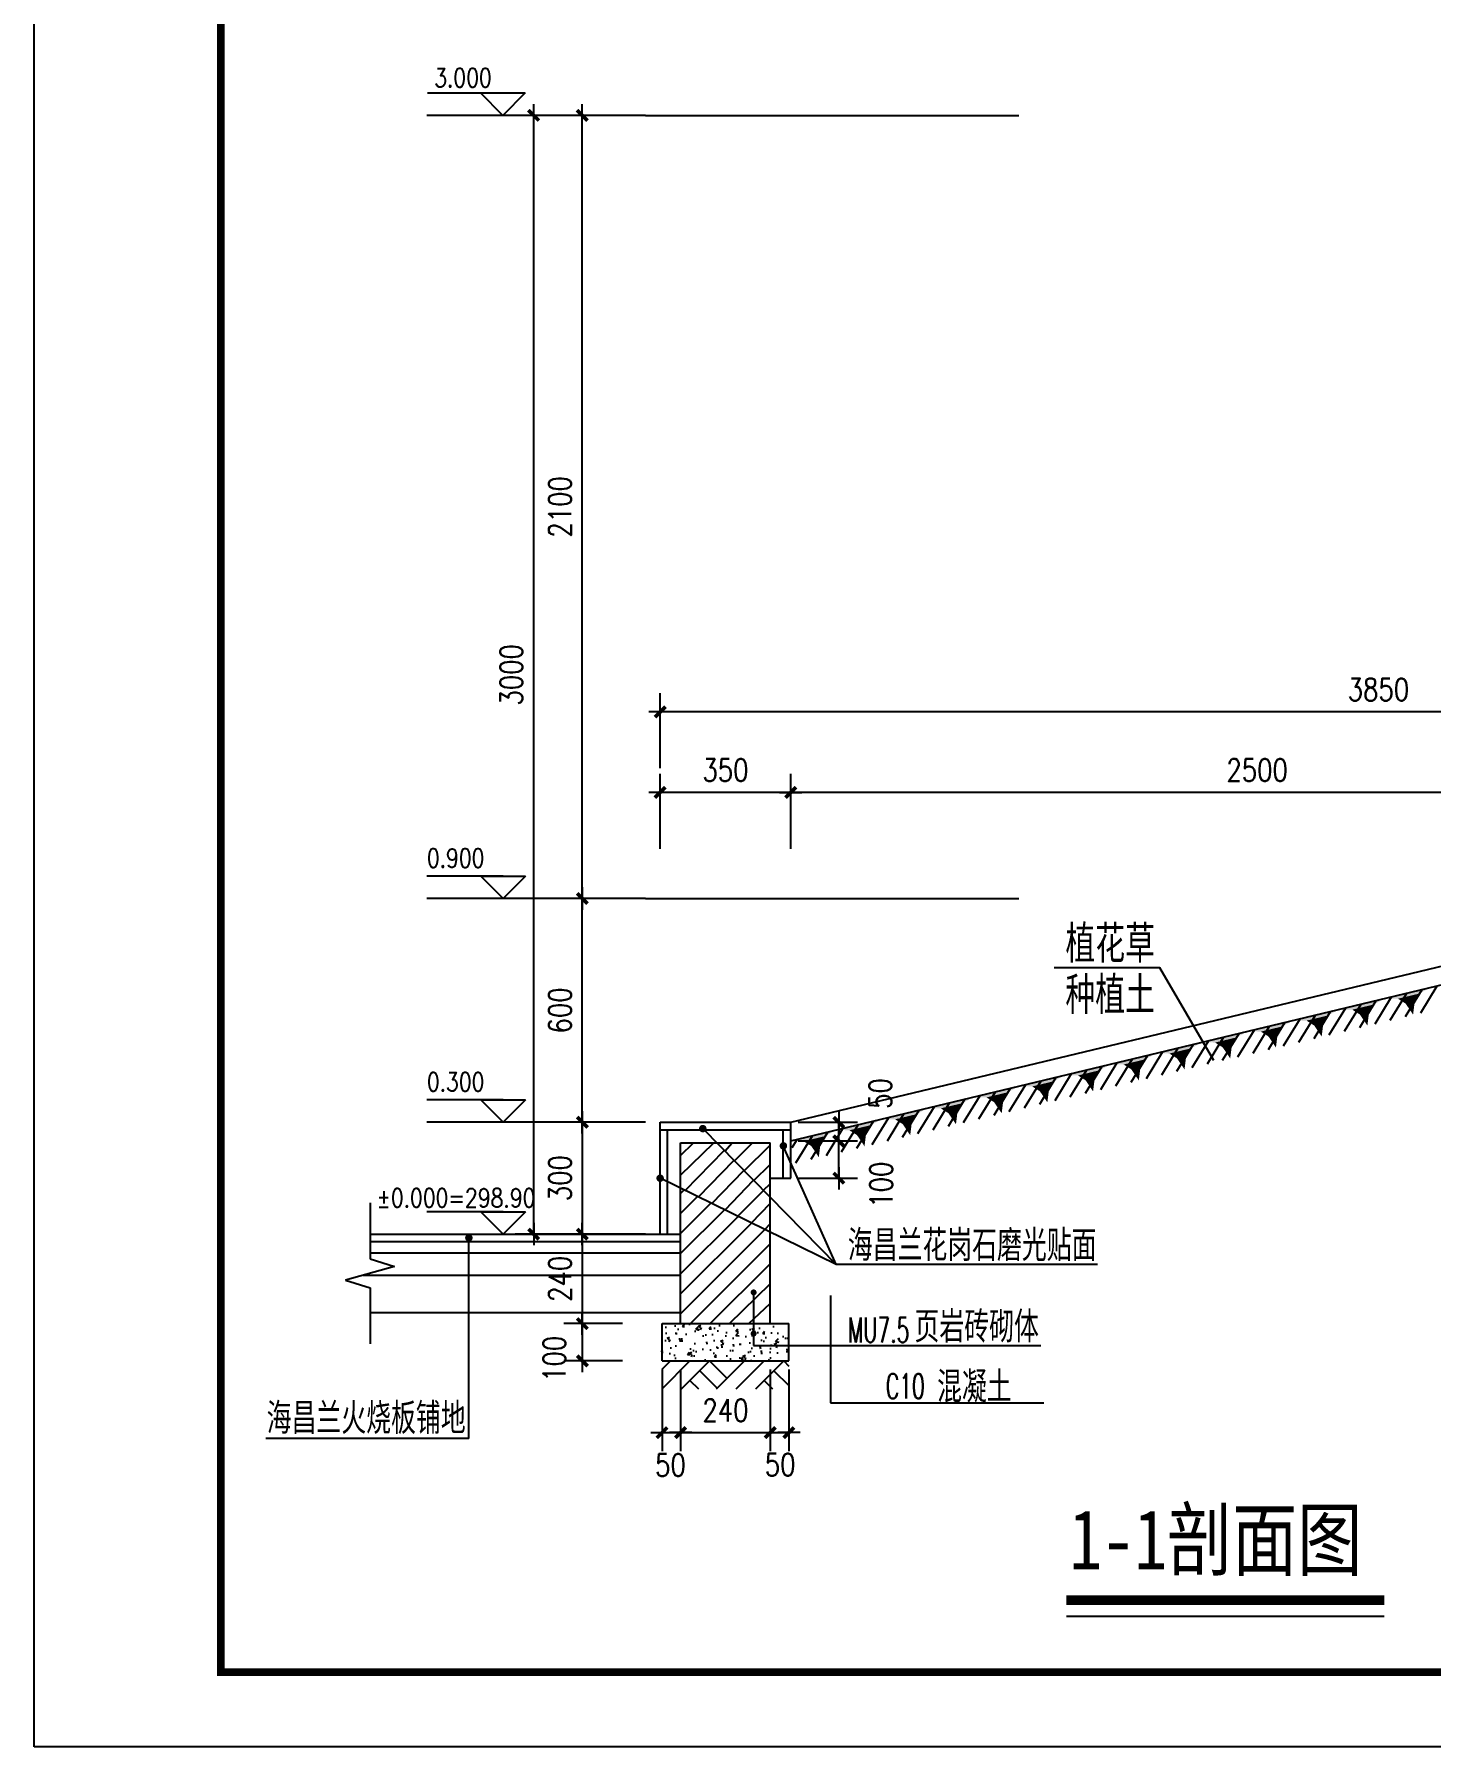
# Model space of a CAD drawing. Extents: x 0 to 11014425, y 0 to 2581013.
# Drawn here: x 10785683 to 10804397, y 2492982 to 2515942 of the extents above; entities that cross this region are included whole.
import ezdxf
from ezdxf.enums import TextEntityAlignment as Align

# ---------------------------------------------------------------- set-up
doc = ezdxf.new("R2010")
doc.units = 0
doc.header["$LTSCALE"] = 4000
doc.header["$MEASUREMENT"] = 0
doc.header["$PDMODE"] = 34
for name, pattern in [('ACAD_ISO07W100', [3.5, 0.5, -3]), ('CONTINOUS', [0]), ('DASH', [0.35, 0.25, -0.1])]:
    doc.linetypes.add(name, pattern=pattern)
doc.layers.get('0').update_dxf_attribs({"color": 253, "linetype": 'DASH'})
doc.layers.get('DEFPOINTS').update_dxf_attribs({"linetype": 'CONTINUOUS'})
for name, color, linetype in [('1', 2, 'CONTINUOUS'), ('OTHER', 7, 'CONTINUOUS'), ('PUB_DIM', 3, 'CONTINUOUS'), ('PUB_HATCH', 7, 'CONTINUOUS'), ('PUB_TEXT', 7, 'CONTINUOUS'), ('PUB_TITLE', 4, 'CONTINUOUS'), ('T4', 3, 'CONTINUOUS')]:
    doc.layers.add(name, color=color, linetype=linetype)
doc.styles.add('_HZTXT', font='txt.shx', dxfattribs={"width": 0.8, "bigfont": 'HZTXT.shx'})
doc.styles.add('_ROMANS', font='ROMANS.shx', dxfattribs={"width": 0.6})
doc.styles.add('DIM_FONT', font='SIMPLEX.shx', dxfattribs={"width": 0.8})
doc.styles.add('FS64F', font='romant.shx', dxfattribs={"width": 0.95, "height": 8, "bigfont": 'hztxt.shx'})
doc.styles.add('宋体', font='SimSun.ttf', dxfattribs={"width": 0.7})
doc.dimstyles.new('DIMA20', dxfattribs={"dimscale": 0.2, "dimtxt": 300, "dimasz": 1, "dimexe": 250, "dimexo": 300, "dimgap": 150, "dimtad": 1, "dimdec": 0, "dimzin": 0, "dimtxsty": 'DIM_FONT', "dimblk": '_DIMX', "dimcen": 0.09, "dimse1": 1, "dimclrt": 7, "dimazin": 3, "dimtfac": 1, "dimtdec": 0, "dimtix": 1, "dimtmove": 0, "dimatfit": 3, "dimtolj": 1, "dimtzin": 0})
doc.dimstyles.new('DIMN20', dxfattribs={"dimscale": 0.2, "dimtxt": 300, "dimasz": 1, "dimexe": 250, "dimexo": 300, "dimgap": 150, "dimtad": 1, "dimdec": 0, "dimzin": 0, "dimtxsty": 'DIM_FONT', "dimblk": '_DIMX', "dimcen": 0.09, "dimclrt": 7, "dimazin": 3, "dimtfac": 1, "dimtdec": 0, "dimtix": 1, "dimtmove": 0, "dimatfit": 3, "dimtolj": 1, "dimtzin": 0})

# ---------------------------------------------------------------- blocks, each defined once
blk = doc.blocks.new('_DIMX')
blk.add_line((-150, 0), (150, 0))
at = {"const_width": 50}
blk.add_lwpolyline([(-70, -70), (70, 70)], dxfattribs=at)
blk = doc.blocks.new('*D200')
at = {"color": 0, "linetype": 'BYBLOCK'}
for p, q in [((10802096.83832453, 2506691.647199853), (10802096.83832453, 2506892.899585767)), ((10804596.83832453, 2506691.647199853), (10804596.83832453, 2506892.899585767)), ((10804596.63832453, 2506842.899585767), (10802097.03832453, 2506842.899585767))]:
    blk.add_line(p, q, dxfattribs=at)
at = {"layer": 'DEFPOINTS', "color": 0, "linetype": 'BYBLOCK'}
for p in [(10802096.83832453, 2506842.899585767), (10802096.83832453, 2506631.647199853), (10804596.83832453, 2506631.647199853)]:
    blk.add_point(p, dxfattribs=at)
at = {"color": 0, "linetype": 'BYBLOCK', "xscale": 0.2, "yscale": 0.2, "zscale": 0.2, "rotation": 180}
blk.add_blockref('_DIMX', (10802096.83832453, 2506842.899585767), dxfattribs=at)
at = {"color": 0, "linetype": 'BYBLOCK', "xscale": 0.2, "yscale": 0.2, "zscale": 0.2}
blk.add_blockref('_DIMX', (10804596.83832453, 2506842.899585767), dxfattribs=at)
at = {"color": 7, "linetype": 'BYBLOCK', "insert": (10803346.83832453, 2506902.899585767), "char_height": 60, "attachment_point": 5, "style": 'DIM_FONT'}
blk.add_mtext('\\A1;2500', dxfattribs=at)
blk = doc.blocks.new('*D201')
at = {"color": 0, "linetype": 'BYBLOCK'}
for p, q in [((10801746.83832453, 2506691.647199853), (10801746.83832453, 2506892.899585767)), ((10802096.83832453, 2506691.647199853), (10802096.83832453, 2506892.899585767)), ((10802096.63832453, 2506842.899585767), (10801747.03832453, 2506842.899585767))]:
    blk.add_line(p, q, dxfattribs=at)
at = {"layer": 'DEFPOINTS', "color": 0, "linetype": 'BYBLOCK'}
for p in [(10801746.83832453, 2506842.899585767), (10801746.83832453, 2506631.647199853), (10802096.83832453, 2506631.647199853)]:
    blk.add_point(p, dxfattribs=at)
at = {"color": 0, "linetype": 'BYBLOCK', "xscale": 0.2, "yscale": 0.2, "zscale": 0.2, "rotation": 180}
blk.add_blockref('_DIMX', (10801746.83832453, 2506842.899585767), dxfattribs=at)
at = {"color": 0, "linetype": 'BYBLOCK', "xscale": 0.2, "yscale": 0.2, "zscale": 0.2}
blk.add_blockref('_DIMX', (10802096.83832453, 2506842.899585767), dxfattribs=at)
at = {"color": 7, "linetype": 'BYBLOCK', "insert": (10801921.83832453, 2506902.899585767), "char_height": 60, "attachment_point": 5, "style": 'DIM_FONT'}
blk.add_mtext('\\A1;350', dxfattribs=at)
blk = doc.blocks.new('*D209')
at = {"color": 0, "linetype": 'BYBLOCK'}
for p, q in [((10801708.02339202, 2505958.603573351), (10801488.28852299, 2505958.603573351)), ((10801538.28852299, 2505958.403573351), (10801538.28852299, 2505658.803573351)), ((10801708.02339203, 2505658.603573351), (10801488.28852299, 2505658.603573351))]:
    blk.add_line(p, q, dxfattribs=at)
at = {"layer": 'DEFPOINTS', "color": 0, "linetype": 'BYBLOCK'}
for p in [(10801768.02339202, 2505958.603573351), (10801538.28852299, 2505658.603573351), (10801768.02339203, 2505658.603573351)]:
    blk.add_point(p, dxfattribs=at)
at = {"color": 0, "linetype": 'BYBLOCK', "xscale": 0.2, "yscale": 0.2, "zscale": 0.2}
for p, rotation in [((10801538.28852299, 2505958.603573351), 90), ((10801538.28852299, 2505658.603573351), 270)]:
    blk.add_blockref('_DIMX', p, dxfattribs=dict(at, rotation=rotation))
at = {"color": 7, "linetype": 'BYBLOCK', "insert": (10801478.28852299, 2505808.603573351), "char_height": 60, "attachment_point": 5, "rotation": 90, "style": 'DIM_FONT'}
blk.add_mtext('\\A1;300', dxfattribs=at)
blk = doc.blocks.new('*D210')
at = {"color": 0, "linetype": 'BYBLOCK'}
for p, q in [((10801646.25817649, 2505658.603573351), (10801488.288523, 2505658.603573351)), ((10801538.288523, 2505658.403573351), (10801538.288523, 2505418.803573351)), ((10801646.25817649, 2505418.603573351), (10801488.288523, 2505418.603573351))]:
    blk.add_line(p, q, dxfattribs=at)
at = {"layer": 'DEFPOINTS', "color": 0, "linetype": 'BYBLOCK'}
for p in [(10801706.25817649, 2505658.603573351), (10801538.288523, 2505418.603573351), (10801706.25817649, 2505418.603573351)]:
    blk.add_point(p, dxfattribs=at)
at = {"color": 0, "linetype": 'BYBLOCK', "xscale": 0.2, "yscale": 0.2, "zscale": 0.2}
for p, rotation in [((10801538.288523, 2505658.603573351), 90), ((10801538.288523, 2505418.603573351), 270)]:
    blk.add_blockref('_DIMX', p, dxfattribs=dict(at, rotation=rotation))
at = {"color": 7, "linetype": 'BYBLOCK', "insert": (10801478.288523, 2505538.603573351), "char_height": 60, "attachment_point": 5, "rotation": 90, "style": 'DIM_FONT'}
blk.add_mtext('\\A1;240', dxfattribs=at)
blk = doc.blocks.new('*D211')
at = {"color": 0, "linetype": 'BYBLOCK'}
for p, q in [((10801646.25817649, 2505418.603573351), (10801488.288523, 2505418.603573351)), ((10801538.288523, 2505418.403573351), (10801538.288523, 2505318.803573351)), ((10801646.25817649, 2505318.603573351), (10801488.288523, 2505318.603573351))]:
    blk.add_line(p, q, dxfattribs=at)
at = {"layer": 'DEFPOINTS', "color": 0, "linetype": 'BYBLOCK'}
for p in [(10801706.25817649, 2505418.603573351), (10801538.288523, 2505318.603573351), (10801706.25817649, 2505318.603573351)]:
    blk.add_point(p, dxfattribs=at)
at = {"color": 0, "linetype": 'BYBLOCK', "xscale": 0.2, "yscale": 0.2, "zscale": 0.2}
for p, rotation in [((10801538.288523, 2505418.603573351), 90), ((10801538.288523, 2505318.603573351), 270)]:
    blk.add_blockref('_DIMX', p, dxfattribs=dict(at, rotation=rotation))
at = {"color": 7, "linetype": 'BYBLOCK', "insert": (10801463.288523, 2505324.32144533), "char_height": 60, "attachment_point": 5, "rotation": 90, "style": 'DIM_FONT'}
blk.add_mtext('\\A1;100', dxfattribs=at)
blk = doc.blocks.new('*D212')
at = {"color": 0, "linetype": 'BYBLOCK'}
for p, q in [((10801751.83256163, 2505295.220747022), (10801751.83256163, 2505076.327875032)), ((10801801.83256163, 2505295.220747022), (10801801.83256163, 2505076.327875032)), ((10801751.63256163, 2505126.327875032), (10801751.43256163, 2505126.327875032)), ((10801751.83256163, 2505126.327875032), (10801801.83256163, 2505126.327875032)), ((10801751.83256163, 2505126.327875032), (10801801.83256163, 2505126.327875032)), ((10801802.03256163, 2505126.327875032), (10801802.23256163, 2505126.327875032))]:
    blk.add_line(p, q, dxfattribs=at)
at = {"layer": 'DEFPOINTS', "color": 0, "linetype": 'BYBLOCK'}
for p in [(10801751.83256163, 2505355.220747022), (10801801.83256163, 2505355.220747022), (10801801.83256163, 2505126.327875032)]:
    blk.add_point(p, dxfattribs=at)
at = {"color": 0, "linetype": 'BYBLOCK', "xscale": 0.2, "yscale": 0.2, "zscale": 0.2}
blk.add_blockref('_DIMX', (10801751.83256163, 2505126.327875032), dxfattribs=at)
at = {"color": 0, "linetype": 'BYBLOCK', "xscale": 0.2, "yscale": 0.2, "zscale": 0.2, "rotation": 180}
blk.add_blockref('_DIMX', (10801801.83256163, 2505126.327875032), dxfattribs=at)
at = {"color": 7, "linetype": 'BYBLOCK', "insert": (10801774.47763667, 2505039.408276884), "char_height": 60, "attachment_point": 5, "style": 'DIM_FONT'}
blk.add_mtext('\\A1;50', dxfattribs=at)
blk = doc.blocks.new('*D213')
at = {"color": 0, "linetype": 'BYBLOCK'}
for p, q in [((10801801.83256163, 2505295.220747022), (10801801.83256163, 2505076.327875032)), ((10802041.83256163, 2505295.220747022), (10802041.83256163, 2505076.327875032)), ((10801802.03256163, 2505126.327875032), (10802041.63256163, 2505126.327875032))]:
    blk.add_line(p, q, dxfattribs=at)
at = {"layer": 'DEFPOINTS', "color": 0, "linetype": 'BYBLOCK'}
for p in [(10801801.83256163, 2505355.220747022), (10802041.83256163, 2505355.220747022), (10802041.83256163, 2505126.327875032)]:
    blk.add_point(p, dxfattribs=at)
at = {"color": 0, "linetype": 'BYBLOCK', "xscale": 0.2, "yscale": 0.2, "zscale": 0.2, "rotation": 180}
blk.add_blockref('_DIMX', (10801801.83256163, 2505126.327875032), dxfattribs=at)
at = {"color": 0, "linetype": 'BYBLOCK', "xscale": 0.2, "yscale": 0.2, "zscale": 0.2}
blk.add_blockref('_DIMX', (10802041.83256163, 2505126.327875032), dxfattribs=at)
at = {"color": 7, "linetype": 'BYBLOCK', "insert": (10801921.83256163, 2505186.327875032), "char_height": 60, "attachment_point": 5, "style": 'DIM_FONT'}
blk.add_mtext('\\A1;240', dxfattribs=at)
blk = doc.blocks.new('*D214')
at = {"color": 0, "linetype": 'BYBLOCK'}
for p, q in [((10802041.83256163, 2505295.220747022), (10802041.83256163, 2505076.327875032)), ((10802091.83256163, 2505295.220747022), (10802091.83256163, 2505076.327875032)), ((10802041.63256163, 2505126.327875032), (10802041.43256163, 2505126.327875032)), ((10802041.83256163, 2505126.327875032), (10802091.83256163, 2505126.327875032)), ((10802041.83256163, 2505126.327875032), (10802091.83256163, 2505126.327875032)), ((10802092.03256163, 2505126.327875032), (10802092.23256163, 2505126.327875032))]:
    blk.add_line(p, q, dxfattribs=at)
at = {"layer": 'DEFPOINTS', "color": 0, "linetype": 'BYBLOCK'}
for p in [(10802041.83256163, 2505355.220747022), (10802091.83256163, 2505355.220747022), (10802091.83256163, 2505126.327875032)]:
    blk.add_point(p, dxfattribs=at)
at = {"color": 0, "linetype": 'BYBLOCK', "xscale": 0.2, "yscale": 0.2, "zscale": 0.2}
blk.add_blockref('_DIMX', (10802041.83256163, 2505126.327875032), dxfattribs=at)
at = {"color": 0, "linetype": 'BYBLOCK', "xscale": 0.2, "yscale": 0.2, "zscale": 0.2, "rotation": 180}
blk.add_blockref('_DIMX', (10802091.83256163, 2505126.327875032), dxfattribs=at)
at = {"color": 7, "linetype": 'BYBLOCK', "insert": (10802068.42423891, 2505040.74047458), "char_height": 60, "attachment_point": 5, "style": 'DIM_FONT'}
blk.add_mtext('\\A1;50', dxfattribs=at)
blk = doc.blocks.new('*D215')
at = {"color": 0, "linetype": 'BYBLOCK'}
for p, q in [((10801708.02339202, 2506558.60346344), (10801488.28852299, 2506558.60346344)), ((10801538.28852299, 2505958.803573351), (10801538.28852299, 2506558.40346344)), ((10801708.02339202, 2505958.603573351), (10801488.28852299, 2505958.603573351))]:
    blk.add_line(p, q, dxfattribs=at)
at = {"layer": 'DEFPOINTS', "color": 0, "linetype": 'BYBLOCK'}
for p in [(10801538.28852299, 2506558.60346344), (10801768.02339202, 2506558.60346344), (10801768.02339202, 2505958.603573351)]:
    blk.add_point(p, dxfattribs=at)
at = {"color": 0, "linetype": 'BYBLOCK', "xscale": 0.2, "yscale": 0.2, "zscale": 0.2}
for p, rotation in [((10801538.28852299, 2506558.60346344), 90), ((10801538.28852299, 2505958.603573351), 270)]:
    blk.add_blockref('_DIMX', p, dxfattribs=dict(at, rotation=rotation))
at = {"color": 7, "linetype": 'BYBLOCK', "insert": (10801478.28852299, 2506258.603518395), "char_height": 60, "attachment_point": 5, "rotation": 90, "style": 'DIM_FONT'}
blk.add_mtext('\\A1;600', dxfattribs=at)
blk = doc.blocks.new('*D216')
at = {"color": 0, "linetype": 'BYBLOCK'}
for p, q in [((10801628.22028025, 2508658.603464066), (10801357.91111327, 2508658.603464066)), ((10801407.91111327, 2505658.803570922), (10801407.91111327, 2508658.403464065)), ((10801628.22028025, 2505658.603570922), (10801357.91111327, 2505658.603570922))]:
    blk.add_line(p, q, dxfattribs=at)
at = {"layer": 'DEFPOINTS', "color": 0, "linetype": 'BYBLOCK'}
for p in [(10801407.91111327, 2508658.603464066), (10801688.22028025, 2508658.603464066), (10801688.22028025, 2505658.603570922)]:
    blk.add_point(p, dxfattribs=at)
at = {"color": 0, "linetype": 'BYBLOCK', "xscale": 0.2, "yscale": 0.2, "zscale": 0.2}
for p, rotation in [((10801407.91111327, 2508658.603464066), 90), ((10801407.91111327, 2505658.603570922), 270)]:
    blk.add_blockref('_DIMX', p, dxfattribs=dict(at, rotation=rotation))
at = {"color": 7, "linetype": 'BYBLOCK', "insert": (10801347.91111327, 2507158.603517494), "char_height": 60, "attachment_point": 5, "rotation": 90, "style": 'DIM_FONT'}
blk.add_mtext('\\A1;3000', dxfattribs=at)
blk = doc.blocks.new('*D217')
at = {"color": 0, "linetype": 'BYBLOCK'}
for p, q in [((10802116.83473073, 2505908.603462724), (10802275.84813768, 2505908.603462724)), ((10802225.84813768, 2505808.803462725), (10802225.84813768, 2505908.403462724)), ((10802116.83473064, 2505808.603462724), (10802275.84813768, 2505808.603462724))]:
    blk.add_line(p, q, dxfattribs=at)
at = {"layer": 'DEFPOINTS', "color": 0, "linetype": 'BYBLOCK'}
for p in [(10802056.83473073, 2505908.603462724), (10802225.84813768, 2505908.603462724), (10802056.83473064, 2505808.603462724)]:
    blk.add_point(p, dxfattribs=at)
at = {"color": 0, "linetype": 'BYBLOCK', "xscale": 0.2, "yscale": 0.2, "zscale": 0.2}
for p, rotation in [((10802225.84813768, 2505908.603462724), 90), ((10802225.84813768, 2505808.603462724), 270)]:
    blk.add_blockref('_DIMX', p, dxfattribs=dict(at, rotation=rotation))
at = {"color": 7, "linetype": 'BYBLOCK', "insert": (10802339.21282538, 2505791.186435057), "char_height": 60, "attachment_point": 5, "rotation": 90, "style": 'DIM_FONT'}
blk.add_mtext('\\A1;100', dxfattribs=at)
blk = doc.blocks.new('*D218')
at = {"color": 0, "linetype": 'BYBLOCK'}
for p, q in [((10802116.83473078, 2505958.603462724), (10802275.84813768, 2505958.603462724)), ((10802225.84813768, 2505958.803462725), (10802225.84813768, 2505959.003462724)), ((10802225.84813768, 2505908.603462724), (10802225.84813768, 2505958.603462724)), ((10802225.84813768, 2505908.603462724), (10802225.84813768, 2505958.603462724)), ((10802116.83473073, 2505908.603462724), (10802275.84813768, 2505908.603462724)), ((10802225.84813768, 2505908.403462724), (10802225.84813768, 2505908.203462725))]:
    blk.add_line(p, q, dxfattribs=at)
at = {"layer": 'DEFPOINTS', "color": 0, "linetype": 'BYBLOCK'}
for p in [(10802056.83473078, 2505958.603462724), (10802225.84813768, 2505958.603462724), (10802056.83473073, 2505908.603462724)]:
    blk.add_point(p, dxfattribs=at)
at = {"color": 0, "linetype": 'BYBLOCK', "xscale": 0.2, "yscale": 0.2, "zscale": 0.2}
for p, rotation in [((10802225.84813768, 2505958.603462724), 270), ((10802225.84813768, 2505908.603462724), 90)]:
    blk.add_blockref('_DIMX', p, dxfattribs=dict(at, rotation=rotation))
at = {"color": 7, "linetype": 'BYBLOCK', "insert": (10802336.90359023, 2506035.730133905), "char_height": 60, "attachment_point": 5, "rotation": 90, "style": 'DIM_FONT'}
blk.add_mtext('\\A1;50', dxfattribs=at)
blk = doc.blocks.new('A$C4D4C20F0')
at = {"layer": 'PUB_DIM', "linetype": 'CONTINOUS', "const_width": 9.75, "flags": 128}
blk.add_lwpolyline([(4.875000886619091, 10.00004881620407, 1), (15.12500088661909, 10.00004881620407, 1)], format="xyb", close=True, dxfattribs=at)
blk = doc.blocks.new('*D219')
at = {"color": 0, "linetype": 'BYBLOCK'}
for p, q in [((10801746.83832662, 2506907.75688958), (10801746.83832662, 2507109.009275495)), ((10805596.63832662, 2507059.009275495), (10801747.03832662, 2507059.009275495))]:
    blk.add_line(p, q, dxfattribs=at)
at = {"layer": 'DEFPOINTS', "color": 0, "linetype": 'BYBLOCK'}
for p in [(10801746.83832662, 2507059.009275495), (10801746.83832662, 2506847.75688958), (10805596.83832662, 2506847.75688958)]:
    blk.add_point(p, dxfattribs=at)
at = {"color": 0, "linetype": 'BYBLOCK', "xscale": 0.2, "yscale": 0.2, "zscale": 0.2, "rotation": 180}
blk.add_blockref('_DIMX', (10801746.83832662, 2507059.009275495), dxfattribs=at)
at = {"color": 0, "linetype": 'BYBLOCK', "xscale": 0.2, "yscale": 0.2, "zscale": 0.2}
blk.add_blockref('_DIMX', (10805596.83832662, 2507059.009275495), dxfattribs=at)
at = {"color": 7, "linetype": 'BYBLOCK', "insert": (10803671.83832662, 2507119.009275495), "char_height": 60, "attachment_point": 5, "style": 'DIM_FONT'}
blk.add_mtext('\\A1;3850', dxfattribs=at)
blk = doc.blocks.new('*D220')
at = {"color": 0, "linetype": 'BYBLOCK'}
for p, q in [((10801708.02339203, 2508658.603464066), (10801488.28852299, 2508658.603464066)), ((10801538.28852299, 2506558.803462725), (10801538.28852299, 2508658.403464065)), ((10801708.02339202, 2506558.603462724), (10801488.28852299, 2506558.603462724))]:
    blk.add_line(p, q, dxfattribs=at)
at = {"layer": 'DEFPOINTS', "color": 0, "linetype": 'BYBLOCK'}
for p in [(10801538.28852299, 2508658.603464066), (10801768.02339203, 2508658.603464066), (10801768.02339202, 2506558.603462724)]:
    blk.add_point(p, dxfattribs=at)
at = {"color": 0, "linetype": 'BYBLOCK', "xscale": 0.2, "yscale": 0.2, "zscale": 0.2}
for p, rotation in [((10801538.28852299, 2508658.603464066), 90), ((10801538.28852299, 2506558.603462724), 270)]:
    blk.add_blockref('_DIMX', p, dxfattribs=dict(at, rotation=rotation))
at = {"color": 7, "linetype": 'BYBLOCK', "insert": (10801478.28852299, 2507608.603463395), "char_height": 60, "attachment_point": 5, "rotation": 90, "style": 'DIM_FONT'}
blk.add_mtext('\\A1;2100', dxfattribs=at)
blk = doc.blocks.new('A$C749A6C3D')
at = {"layer": '1', "linetype": 'CONTINOUS'}
h = blk.add_hatch(dxfattribs=at)
h.set_pattern_fill('ANSI31', color=8, scale=300, style=0)
h.set_pattern_definition([(45, (-57235833.71382982, -77747595.92211497), (-26.51650429449553, 26.51650429449553), [])])
h.paths.add_polyline_path([(1311.764776172116, 679.7141254902817, -0.4142135618408452), (1307.664776170626, 675.6141254962422), (1307.664776170626, 595.9578070403077), (1352.070947730914, 595.9578070403077), (1352.070947730914, 841.3644076646306), (1112.070947738364, 958.9997156173922), (1112.070947738364, 595.9578070552088), (1307.664776170626, 595.9578070403077), (1307.664776170626, 675.6141254962422, -0.4142135618408452), (1303.564776169136, 679.7141254902817, -1)])
h.paths.add_polyline_path([(1352.070947730914, 934.9095204682089), (1208.66539666988, 1080.957807025407), (1112.070947738364, 1080.957807010505), (1112.070947738364, 958.9997156322934), (1352.070947730914, 841.3644076646306)])
h.paths.add_polyline_path([(1352.070947723463, 1080.957807040308), (1208.665396692231, 1080.957807025407), (1352.070947723463, 934.9095204831101)])
at = {"layer": 'PUB_DIM', "linetype": 'CONTINOUS'}
h = blk.add_hatch(dxfattribs=at)
h.set_pattern_fill('AN33C', color=8, scale=100, style=0)
h.set_pattern_definition([(49.99999999999999, (-57171710.1113256, -77767219.98853114), (71.72601826007534, -6.275213498259513), [7.5, -82.5]), (355, (-57171710.1113256, -77767219.98853114), (-13.8751333613, 75.21921337000119), [6, -66]), (100.4514, (-57171704.13415759, -77767220.51146516), (57.85093817140216, 68.94395420609536), [6.374018999999989, -70.11421119999981]), (46.18420000000001, (-57171710.1113256, -77767199.98853114), (106.7241048625644, -16.5519014329018), [11.25, -123.75]), (96.6356, (-57171701.21765109, -77767201.36786184), (93.46627055487033, 97.41178709004419), [9.561028799999976, -105.1712999999998]), (351.1842, (-57171710.1113256, -77767199.98853114), (93.46619451336274, 97.41186009253246), [9, -99]), (21, (-57171700.1113256, -77767204.98853114), (59.69070521184616, -40.26188906653388), [7.5, -82.5]), (326.0000000000001, (-57171700.1113256, -77767204.98853114), (24.33153319215818, 72.5150045046853), [6, -66]), (71.4514, (-57171695.1371023, -77767208.34369174), (84.022262858149, 32.25304967099522), [6.374019000000001, -70.1142112]), (37.50000000000001, (-57171710.1113256, -77767219.98853114), (1.215985531729064, 33.28938538313114), [0, -65.2, 0, -67, 0, -66.25]), (7.499999999999999, (-57171710.1113256, -77767219.98853114), (26.30695374421486, 39.44117118823603), [0, -38.2, 0, -63.7, 0, -25.25]), (327.5, (-57171732.4113256, -77767219.98853114), (53.3822436172409, -2.255487173437976), [0, -25, 0, -78, 0, -103.5]), (317.5, (-57171742.4113256, -77767219.98853114), (58.31861693423861, 10.01049823323176), [0, -32.5, 0, -51.8, 0, -73.5])])
h.paths.add_polyline_path([(1307.664776163176, 565.2856120676734, -0.4142135613085953), (1303.564776169136, 569.3856120617129, -0.4142135618408452), (1307.664776170626, 573.4856120557524), (1307.664776170626, 595.9578070403077), (1062.070947738364, 595.9578070403077), (1062.070947730914, 495.9578070254065), (1402.070947738364, 495.9578070403077), (1402.070947738364, 537.098596429918), (1307.664776163176, 537.098596429918)])
h.paths.add_polyline_path([(1402.070947745815, 595.9578070403077), (1307.664776163176, 595.9578070403077), (1307.664776163176, 573.4856120557524, -0.414213562373095), (1311.764776172116, 569.3856120617129, -0.4142135618408452), (1307.664776170626, 565.2856120676734), (1307.664776185527, 537.098596429918), (1402.070947745815, 537.098596429918)])
at = {"layer": '1', "color": 2, "linetype": 'CONTINOUS'}
blk.add_line((1407.070947730914, 1135.957807040308), (3907.070947738364, 1735.957807040308), dxfattribs=at)
at = {"layer": '1', "color": 8, "linetype": 'CONTINOUS'}
blk.add_line((1407.070947730914, 1085.957807040308), (3907.070947738364, 1685.957807040308), dxfattribs=at)
at = {"layer": '1', "color": 4, "linetype": 'CONTINOUS'}
for p, q in [((1057.070947730914, 835.9578070403077), (1057.070947730914, 1135.957807040308)), ((1057.070947730914, 1135.957807040308), (1407.070947730914, 1135.957807040308)), ((1057.070947730914, 1115.957807040308), (1407.070947730914, 1115.957807040308)), ((1077.070947730914, 835.9578070403077), (1077.070947730914, 1115.957807025407)), ((1387.070947730914, 985.9578070403077), (1387.070947730914, 1115.957807025407)), ((1407.070947730914, 985.9578070254065), (1407.070947730914, 1135.957807040308)), ((1352.070947723463, 985.9578070403077), (1407.070947730914, 985.9578070403077)), ((279.5818756017834, 835.9578070403077), (1112.070947730914, 835.9578070254065))]:
    blk.add_line(p, q, dxfattribs=at)
at = {"layer": '1', "color": 255, "linetype": 'CONTINOUS'}
for p, q in [((1112.070947730914, 1080.957807025407), (1352.070947723463, 1080.957807040308)), ((1112.070947738364, 595.9578070403077), (1112.070947730914, 1080.957807025407)), ((1352.070947730914, 595.9578070403077), (1352.070947723463, 1080.957807040308)), ((279.5818756017834, 785.9578070403077), (1112.070947730914, 785.9578070254065)), ((261.248542258516, 725.9578070403077), (1112.070947730914, 725.9578070254065)), ((279.5818756017834, 625.9578070403077), (1112.070947730914, 625.9578070254065)), ((1062.070947738364, 595.9578070403077), (1402.070947745815, 595.9578070403077)), ((1062.070947730914, 495.9578070254065), (1062.070947738364, 595.9578070403077)), ((1402.070947745815, 495.9578070403077), (1402.070947745815, 595.9578070403077)), ((1062.070947730914, 495.9578070254065), (1402.070947745815, 495.9578070403077))]:
    blk.add_line(p, q, dxfattribs=at)
at = {"layer": '1', "color": 30, "linetype": 'CONTINOUS'}
blk.add_line((279.5818756017834, 815.9578070403077), (1112.070947730914, 815.9578070254065), dxfattribs=at)
at = {"layer": 'OTHER', "linetype": 'CONTINOUS'}
for p, q in [((279.5818756017834, 919.9578070403077), (279.5818756017834, 769.9578070403077)), ((345.5818756017834, 748.9578070403077), (213.5818755943328, 712.9578070403077)), ((279.5818756017834, 769.9578070403077), (345.5818756017834, 748.9578070403077)), ((213.5818755943328, 712.9578070403077), (279.5818755943328, 691.9578070403077)), ((279.5818755943328, 691.9578070403077), (279.5818755943328, 541.9578070403077))]:
    blk.add_line(p, q, dxfattribs=at)
at = {"layer": 'PUB_DIM', "linetype": 'CONTINOUS'}
for p, q in [((433.3914700839669, 3895.957808381412), (695.7404947523028, 3895.957808381412)), ((635.7404947523028, 3835.957808381412), (575.7404947523028, 3895.957808381412)), ((575.7404947523028, 3895.957808381412), (695.7404947523028, 3895.957808381412)), ((695.7404947523028, 3895.957808381412), (635.7404947523028, 3835.957808381412)), ((636.26284644939, 1795.957807040308), (432.0467975828797, 1795.957807040308)), ((636.26284644939, 1735.957807040308), (576.26284644939, 1795.957807040308)), ((576.26284644939, 1795.957807040308), (696.26284644939, 1795.957807040308)), ((696.26284644939, 1795.957807040308), (636.26284644939, 1735.957807040308)), ((636.26284644939, 1195.957917666528), (432.0467975828797, 1195.957917666528)), ((636.26284644939, 1135.957917666528), (576.26284644939, 1195.957917666528)), ((576.26284644939, 1195.957917666528), (696.26284644939, 1195.957917666528)), ((696.26284644939, 1195.957917666528), (636.26284644939, 1135.957917666528)), ((1171.411496000364, 1118.898237681482), (1529.145386861637, 754.5718819112517)), ((636.2628464419395, 895.9578070403077), (432.0467975828797, 895.9578070403077)), ((636.2628464419395, 835.9578070403077), (576.2628464419395, 895.9578070403077)), ((576.2628464419395, 895.9578070403077), (696.2628464419395, 895.9578070403077)), ((696.2628464419395, 895.9578070403077), (636.2628464419395, 835.9578070403077)), ((2229.246099220589, 754.5718819112517), (1529.145386861637, 754.5718819112517)), ((544.3493663463742, 287.8051895112731), (0.0138914231210947, 287.8051895112731))]:
    blk.add_line(p, q, dxfattribs=at)
at = {"layer": 'PUB_DIM', "linetype": 'CONTINOUS', "flags": 128}
for points in [[(847.7899554986507, 3835.957808381412), (432.0467975828797, 3835.957808381412)], [(847.7899554912001, 1735.957807040308), (432.0467975828797, 1735.957807040308)], [(847.7899554912001, 1135.957917666528), (432.0467975828797, 1135.957917666528)], [(1529.145386861637, 754.5718819112517), (1387.070947730914, 1072.379372766707)], [(1529.145386861637, 754.5718819112517), (1057.070947730914, 985.9578070403077)], [(544.3493663463742, 287.8051895112731), (544.3493663761765, 835.9578070403077)], [(1307.664776170626, 679.7141254902817), (1307.664776170626, 537.098596429918)], [(1513.830631868914, 671.4137583286501), (1513.830631868914, 383.3364168764092)], [(1307.664776170626, 537.098596429918), (2077.678804876283, 537.098596429918)], [(1513.830631868914, 383.3364168764092), (2085.717146264389, 383.3364168764092)]]:
    blk.add_lwpolyline(points, dxfattribs=at)
at = {"layer": 'PUB_DIM', "linetype": 'ACAD_ISO07W100', "ltscale": 0.5, "flags": 128}
for points in [[(1018.259608985856, 3835.957808381412), (3808.778694072738, 3835.957808381412)], [(1018.259608978406, 1735.957807040308), (3907.070947730914, 1735.957807040308)]]:
    blk.add_lwpolyline(points, dxfattribs=at)
at = {"layer": 'PUB_DIM', "color": 3, "linetype": 'CONTINOUS', "flags": 128}
blk.add_lwpolyline([(2541.081003876403, 1301.327483913396), (2396.706446366385, 1550.38549973676), (2112.919549429789, 1550.38549973676)], dxfattribs=at)
at = {"layer": 'PUB_DIM', "linetype": 'CONTINOUS', "flags": 128}
for points, const_width in [([(1166.286496000364, 1118.898237681482, 1), (1176.536496000364, 1118.898237681482, 1)], 9.75), ([(1382.288663955405, 1072.639747968409, 1), (1392.538663955405, 1072.639747968409, 1)], 9.75), ([(1051.945947730914, 985.9578070403077, 1), (1062.195947730914, 985.9578070403077, 1)], 9.75), ([(1303.564776169136, 679.7141254902817, 0.9999999999999999), (1311.764776172116, 679.7141254902817, 1)], 7.800000000000001), ([(1303.564776169136, 569.3856120617129, 0.9999999999999999), (1311.764776172116, 569.3856120617129, 1)], 7.800000000000001)]:
    blk.add_lwpolyline(points, format="xyb", close=True, dxfattribs=dict(at, const_width=const_width))
at = {"layer": 'PUB_HATCH', "linetype": 'CONTINOUS'}
for p, q in [((2973.003458859399, 1400.077801063657), (3017.344319829717, 1472.42341633141)), ((3013.843725543469, 1409.879465067293), (3058.184586513788, 1482.225080335047)), ((3054.683992227539, 1419.68112907093), (3099.024853197858, 1492.026744338684)), ((3095.52425891161, 1429.482793074567), (3139.865119881928, 1501.82840834232)), ((2809.642392124981, 1360.871145048644), (2853.983253095299, 1433.216760316398)), ((2850.482658809051, 1370.672809052281), (2894.823519779369, 1443.018424320035)), ((2891.322925493121, 1380.474473055918), (2935.663786463439, 1452.820088323671)), ((2932.163192175329, 1390.27613706002), (2976.504053145647, 1462.621752327774)), ((2605.441058706492, 1311.862825029995), (2649.781919676811, 1384.208440297749)), ((2646.281325390562, 1321.664489033632), (2690.622186360881, 1394.010104301386)), ((2687.121592074633, 1331.466153037269), (2731.462453044951, 1403.811768305022)), ((2727.96185875684, 1341.267817041371), (2772.302719727159, 1413.613432309125)), ((2768.80212544091, 1351.069481045008), (2813.142986411229, 1423.415096312761)), ((2401.239725288004, 1262.854505011346), (2445.580586258322, 1335.2001202791)), ((2442.079991972074, 1272.656169014983), (2486.420852942392, 1345.001784282736)), ((2482.920258656144, 1282.45783301862), (2527.261119626462, 1354.803448286373)), ((2523.760525338352, 1292.259497022722), (2568.10138630867, 1364.605112290476)), ((2564.600792022422, 1302.061161026359), (2608.94165299274, 1374.406776294112)), ((2197.038391869515, 1213.846184992697), (2241.379252839833, 1286.191800260451)), ((2237.878658553585, 1223.647848996334), (2282.219519523904, 1295.993464264087)), ((2278.718925237656, 1233.44951299997), (2323.059786207974, 1305.795128267724)), ((2319.559191919863, 1243.251177004073), (2363.900052890182, 1315.596792271826)), ((2360.399458603933, 1253.05284100771), (2404.740319574252, 1325.398456275463)), ((2033.677325135097, 1174.639528977685), (2078.018186105415, 1246.985144245438)), ((2074.517591819167, 1184.441192981321), (2118.858452789485, 1256.786808249075)), ((2115.357858501375, 1194.242856985424), (2159.698719471693, 1266.588472253177)), ((2156.198125185445, 1204.04452098906), (2200.538986155763, 1276.390136256814)), ((1829.475991716608, 1125.631208959036), (1873.816852686927, 1197.976824226789)), ((1870.316258400679, 1135.432872962672), (1914.657119370997, 1207.778488230426)), ((1911.156525082886, 1145.234536966775), (1955.497386053205, 1217.580152234528)), ((1951.996791766956, 1155.036200970411), (1996.337652737275, 1227.381816238165)), ((1992.837058451027, 1164.837864974048), (2037.177919421345, 1237.183480241802)), ((1625.27465829812, 1076.622888940386), (1669.615519268438, 1148.96850420814)), ((1666.11492498219, 1086.424552944023), (1710.455785952508, 1158.770168211777)), ((1706.955191664398, 1096.226216948126), (1751.296052634716, 1168.571832215879)), ((1747.795458348468, 1106.027880951762), (1792.136319318786, 1178.373496219516)), ((1788.635725032538, 1115.829544955399), (1832.976586002856, 1188.175160223152)), ((1461.913591563702, 1037.416232925374), (1506.25445253402, 1109.761848193128)), ((1502.753858245909, 1047.217896929476), (1547.094719216228, 1119.56351219723)), ((1543.594124929979, 1057.019560933113), (1587.934985900298, 1129.365176200867)), ((1584.43439161405, 1066.82122493675), (1628.775252584368, 1139.166840204503)), ((1411.271660875529, 1068.454835605342), (1424.573919165879, 1090.158520185854)), ((1421.073324879631, 1027.614568921737), (1465.41418584995, 1099.960184189491))]:
    blk.add_line(p, q, dxfattribs=at)
at = {"layer": 'PUB_HATCH', "color": 8, "linetype": 'CONTINOUS'}
for p, q in [((1062.070947730914, 473.4578070254065), (1084.570947730914, 495.9578070254065)), ((1062.070947730914, 420.9578070254065), (1137.070947730914, 495.9578070254065)), ((1114.570947730914, 420.9578070254065), (1189.570947730914, 495.9578070254065)), ((1163.320947730914, 469.7078070254065), (1210.195947730914, 422.8328070254065)), ((1189.570947730914, 495.9578070254065), (1236.445947730914, 449.0828070254065)), ((1208.320947730914, 420.9578070254065), (1283.320947730914, 495.9578070254065)), ((1260.820947730914, 420.9578070254065), (1335.820947730914, 495.9578070254065)), ((1313.320947730914, 420.9578070254065), (1388.320947730914, 495.9578070254065)), ((1362.070947730914, 469.7078070254065), (1402.070947738364, 429.7078070254065)), ((1388.320947730914, 495.9578070254065), (1402.070947738364, 482.2078070105053)), ((1137.070947730914, 443.4578070254065), (1159.570947730914, 420.9578070254065)), ((1335.820947730914, 443.4578070254065), (1358.320947730914, 420.9578070254065))]:
    blk.add_line(p, q, dxfattribs=at)
at = {"layer": 'PUB_HATCH', "linetype": 'CONTINOUS'}
for points in [[(2999.841348376125, 1468.222703185398), (3122.36214842461, 1497.627695199568), (3034.61391829513, 1467.312548673246), (3091.790291652083, 1481.034878277685)], [(3034.61391829513, 1467.312548673246), (3091.790291652083, 1481.034878277685), (3055.010714340955, 1454.313675218727), (3079.514874352142, 1460.194673621561)], [(2754.799748277292, 1409.412719163112), (2877.320548325777, 1438.817711177282), (2789.572318196297, 1408.502564650495), (2846.748691551387, 1422.2248942554)], [(2877.320548325777, 1438.817711174488), (2999.841348374262, 1468.222703188658), (2912.093118244782, 1437.90755666187), (2969.269491601735, 1451.62988626631)], [(2912.093118244782, 1437.90755666187), (2969.269491601735, 1451.62988626631), (2932.489914290607, 1424.908683207352), (2956.994074301794, 1430.789681610186)], [(2932.489914290607, 1424.908683207352), (2956.994074301794, 1430.789681610186), (2952.583325499669, 1395.176969063003)], [(3055.010714340955, 1454.313675218727), (3079.514874352142, 1460.194673621561), (3075.104125550017, 1424.581961074378)], [(2509.758148178458, 1350.602735140827), (2632.278948225081, 1380.007727154996), (2544.530718095601, 1349.692580628209), (2601.707091452554, 1363.414910233114)], [(2632.278948226944, 1380.007727152202), (2754.799748275429, 1409.412719166372), (2667.051518145949, 1379.097572639585), (2724.227891502902, 1392.819902244024)], [(2667.051518145949, 1379.097572639585), (2724.227891502902, 1392.819902244024), (2687.448314191774, 1366.098699185066), (2711.952474202961, 1371.9796975879)], [(2789.572318196297, 1408.502564650495), (2846.748691551387, 1422.2248942554), (2809.969114242122, 1395.503691196442), (2834.473274253309, 1401.384689599276)], [(2809.969114242122, 1395.503691196442), (2834.473274253309, 1401.384689599276), (2830.062525451183, 1365.771977052093)], [(2387.23734812811, 1321.197743129451), (2509.758148176596, 1350.602735143621), (2422.009918047115, 1320.287588617299), (2479.186291404068, 1334.009918221738)], [(2422.009918047115, 1320.287588617299), (2479.186291404068, 1334.009918221738), (2442.40671409294, 1307.28871516278), (2466.910874104127, 1313.169713565614)], [(2544.530718095601, 1349.692580628209), (2601.707091452554, 1363.414910233114), (2564.927514143288, 1336.693707174156), (2589.431674152613, 1342.57470557699)], [(2564.927514143288, 1336.693707174156), (2589.431674152613, 1342.57470557699), (2585.020925350487, 1306.961993029807)], [(2687.448314191774, 1366.098699185066), (2711.952474202961, 1371.9796975879), (2707.541725400835, 1336.366985040717)], [(2142.195748029277, 1262.387759107165), (2264.716548077762, 1291.792751121335), (2176.968317948282, 1261.477604594547), (2234.144691303372, 1275.199934199452)], [(2264.716548077762, 1291.792751118541), (2387.237348126248, 1321.19774313271), (2299.489117996767, 1290.882596605923), (2356.66549135372, 1304.604926210362)], [(2299.489117996767, 1290.882596605923), (2356.66549135372, 1304.604926210362), (2319.885914042592, 1277.883723151404), (2344.390074053779, 1283.764721554238)], [(2442.40671409294, 1307.28871516278), (2466.910874104127, 1313.169713565614), (2462.500125302002, 1277.557001018431)], [(2019.674947978929, 1232.982767096255), (2142.195748027414, 1262.387759110425), (2054.447517897934, 1232.072612583637), (2111.623891254887, 1245.794942188077)], [(2054.447517897934, 1232.072612583637), (2111.623891254887, 1245.794942188077), (2074.844313943759, 1219.073739129119), (2099.348473954946, 1224.954737531953)], [(2176.968317948282, 1261.477604594547), (2234.144691303372, 1275.199934199452), (2197.365113994107, 1248.478731140494), (2221.869274005294, 1254.359729543328)], [(2197.365113994107, 1248.478731140494), (2221.869274005294, 1254.359729543328), (2217.458525203168, 1218.747016996145)], [(2319.885914042592, 1277.883723151404), (2344.390074053779, 1283.764721554238), (2339.979325251654, 1248.152009007055)], [(1774.633347880095, 1174.172783073504), (1897.154147928581, 1203.577775087673), (1809.4059177991, 1173.262628561351), (1866.582291156054, 1186.984958165791)], [(1897.154147930443, 1203.577775084879), (2019.674947977066, 1232.982767099049), (1931.926717847586, 1202.667620572262), (1989.103091204539, 1216.389950177167)], [(1931.926717847586, 1202.667620572262), (1989.103091204539, 1216.389950177167), (1952.323513895273, 1189.668747118209), (1976.827673904598, 1195.549745521042)], [(1952.323513895273, 1189.668747118209), (1976.827673904598, 1195.549745521042), (1972.416925102472, 1159.937032973859)], [(2074.844313943759, 1219.073739129119), (2099.348473954946, 1224.954737531953), (2094.93772515282, 1189.34202498477)], [(1652.112547829747, 1144.767791062593), (1774.633347878233, 1174.172783076763), (1686.885117748752, 1143.857636549976), (1744.061491105705, 1157.579966154415)], [(1686.885117748752, 1143.857636549976), (1744.061491105705, 1157.579966154415), (1707.281913794577, 1130.858763095457), (1731.786073805764, 1136.739761498291)], [(1809.4059177991, 1173.262628561351), (1866.582291156054, 1186.984958165791), (1829.802713844925, 1160.263755106833), (1854.306873856112, 1166.144753509667)], [(1829.802713844925, 1160.263755106833), (1854.306873856112, 1166.144753509667), (1849.896125053987, 1130.532040962484)], [(1407.070947730914, 1085.957807040308), (1529.591747779399, 1115.362799054477), (1441.843517649919, 1085.04765252769), (1499.019891006872, 1098.769982132129)], [(1529.591747781262, 1115.362799051218), (1652.112547829747, 1144.767791065387), (1564.364317700267, 1114.4526445386), (1621.540691055357, 1128.174974143505)], [(1564.364317700267, 1114.4526445386), (1621.540691055357, 1128.174974143505), (1584.761113746092, 1101.453771084547), (1609.265273757279, 1107.334769487381)], [(1584.761113746092, 1101.453771084547), (1609.265273757279, 1107.334769487381), (1604.854524955153, 1071.722056940198)], [(1707.281913794577, 1130.858763095457), (1731.786073805764, 1136.739761498291), (1727.375325003639, 1101.127048951108)], [(1441.843517649919, 1085.04765252769), (1499.019891006872, 1098.769982132129), (1462.240313695744, 1072.048779073171), (1486.744473706931, 1077.929777476005)], [(1462.240313695744, 1072.048779073171), (1486.744473706931, 1077.929777476005), (1482.333724904805, 1042.317064928822)]]:
    blk.add_solid(points, dxfattribs=at)
at = {"layer": 'PUB_DIM', "linetype": 'CONTINOUS'}
blk.add_blockref('A$C4D4C20F0', (534.4334643501788, 815.9578070403077), dxfattribs=at)
at = {"layer": 'PUB_DIM', "color": 3, "linetype": 'CONTINOUS', "style": 'DIM_FONT', "width": 0.8}
for s, p in [('3.000', (528.6439257506281, 3936.962570524309)), ('0.900', (508.9487035442144, 1844.475993117783)), ('0.300', (508.9487035442144, 1244.476103744004)), ('%%p0.000=298.90', (510.1549656111747, 933.2602621228434))]:
    blk.add_text(s, height=50, dxfattribs=at).set_placement(p, align=Align.MIDDLE)
at = {"layer": 'PUB_TEXT', "linetype": 'CONTINUOUS', "style": 'FS64F', "width": 0.8}
for s, height, p in [('植花草', 100, (2143.343899944797, 1563.705729147885)), ('种植土', 100, (2143.343899944797, 1426.477583533619)), ('海昌兰火烧板铺地', 83.33333333333333, (2.545899288728833, 300.1467025042512))]:
    blk.add_text(s, height=height, dxfattribs=at).set_placement(p)
at = {"layer": 'PUB_TEXT', "linetype": 'CONTINOUS'}
for s, height, style, width, p in [('海昌兰花岗石磨光贴面', 83.33333333333333, '_HZTXT', 0.8, (1559.939176144078, 763.7531257928349)), ('MU7.5', 66.66666666666666, '_ROMANS', 0.6, (1560.59605663456, 545.4764423281886)), ('页岩砖砌体', 83.33333333333333, '_HZTXT', 0.8, (1738.939963648096, 545.4764423281886)), ('C10', 66.66666666666666, '_ROMANS', 0.6, (1661.863640809432, 394.897206953261)), ('混凝土', 83.33333333333333, '_HZTXT', 0.8, (1799.255514772609, 384.5061607570387))]:
    blk.add_text(s, height=height, dxfattribs=dict(at, style=style, width=width)).set_placement(p)
at = {"layer": 'PUB_DIM', "color": 3, "linetype": 'CONTINOUS'}
for p1, p2, distance, dimstyle, picture, middle in [((998.456497201696, 835.9579152376391), (998.4564972091466, 3835.957808381412), 280.30916698276997, 'DIMN20', '*D216', (658.1473302263767, 2335.957861809526)), ((1078.259608978406, 1735.957807040308), (1078.259608985856, 3835.957808381412), 229.73486904054857, 'DIMN20', '*D220', (788.5247399453074, 2785.95780771086)), ((4907.074543574825, 2025.11123389611), (1057.074543574825, 2025.11123389611), -211.25238591432597, 'DIMA20', '*D219', (2982.074543574825, 2296.363619810436)), ((1407.074541488662, 1809.001544168685), (1057.074541488662, 1809.001544168685), -211.2523859143248, 'DIMN20', '*D201', (1232.074541488662, 2080.25393008301)), ((3907.074541488662, 1809.001544168685), (1407.074541488662, 1809.001544168685), -211.25238591432478, 'DIMN20', '*D200', (2657.074541488662, 2080.25393008301)), ((1078.259608978406, 1135.957917666528), (1078.259608978406, 1735.957807755563), 229.7348690330987, 'DIMN20', '*D215', (788.5247399453074, 1435.957862711046)), ((1078.259608978406, 1135.957917666528), (1078.259608985856, 835.9579176665284), -229.73486904054857, 'DIMN20', '*D209', (788.5247399453074, 985.9579176665284)), ((1016.494393447414, 835.9579176665284), (1016.494393439963, 595.9579176665284), -167.96965348720505, 'DIMN20', '*D210', (788.524739952758, 715.9579176665284))]:
    dim = blk.add_aligned_dim(p1=p1, p2=p2, distance=distance, dimstyle=dimstyle, dxfattribs=at)
    dim.commit()
    dim.dimension.update_dxf_attribs({"geometry": picture, "text_midpoint": middle, "insert": (-10800689.76378305, -2504822.645655684)})
for base, p1, p2, angle, picture, middle in [((1536.084354633465, 1135.957807040308), (1367.07094768621, 1085.957807040308), (1367.070947730914, 1135.957807040308), 89.99999994877305, '*D218', (1647.139807188883, 1213.084478220437)), ((1536.084354633465, 1085.957807040308), (1367.070947596803, 985.9578070403077), (1367.07094768621, 1085.957807040308), 89.99999994877358, '*D217', (1649.449042337015, 968.5407793731429)), ((848.524739952758, 495.9579176665284), (1016.494393439963, 595.9579176665284), (1016.494393439963, 495.9579176665284), 270, '*D211', (773.524739952758, 501.6757896454073))]:
    dim = blk.add_linear_dim(base=base, p1=p1, p2=p2, angle=angle, dimstyle='DIMN20', dxfattribs=at)
    dim.commit()
    dim.dimension.update_dxf_attribs({"geometry": picture, "text_midpoint": middle, "dimtype": 129, "insert": (-10800689.76378305, -2504822.645655684)})
at = {"layer": 'PUB_DIM', "linetype": 'CONTINOUS'}
for base, p1, p2, picture, middle in [((1112.06877858378, 303.6822193474509), (1062.06877858378, 532.5750913382508), (1112.06877858378, 532.5750913382508), '*D212', (1084.713853621855, 216.7626212001778)), ((1402.06877858378, 303.6822193474509), (1352.06877858378, 532.5750913382508), (1402.06877858378, 532.5750913382508), '*D214', (1378.66045586206, 218.0948188961484))]:
    dim = blk.add_linear_dim(base=base, p1=p1, p2=p2, angle=0, dimstyle='DIMN20', dxfattribs=at)
    dim.commit()
    dim.dimension.update_dxf_attribs({"geometry": picture, "text_midpoint": middle, "dimtype": 129, "insert": (-10800689.76378305, -2504822.645655684)})
dim = blk.add_aligned_dim(p1=(1112.06877858378, 532.5750913382508), p2=(1352.06877858378, 532.5750913382508), distance=-228.8928719907999, dimstyle='DIMN20', dxfattribs=at)
dim.commit()
dim.dimension.update_dxf_attribs({"geometry": '*D213', "text_midpoint": (1232.06877858378, 363.6822193474509), "insert": (-10800689.76378305, -2504822.645655684)})

msp = doc.modelspace()

# ---------------------------------------------------------------- linework, layer by layer
at = {"layer": 'PUB_TITLE', "linetype": 'CONTINOUS', "flags": 128}
msp.add_lwpolyline([(10785683.35157352, 2492981.620587245), (10785683.35157352, 2534981.620587245), (10845083.35157352, 2534981.620587245), (10845083.35157352, 2492981.620587245)], close=True, dxfattribs=at)
at = {"layer": 'PUB_TITLE', "linetype": 'CONTINOUS', "const_width": 100, "flags": 128}
msp.add_lwpolyline([(10788183.35157352, 2493981.620587245), (10844083.35157352, 2493981.620587245), (10844083.35157352, 2533981.620587245), (10788183.35157352, 2533981.620587245)], close=True, dxfattribs=at)
at = {"layer": 'T4', "linetype": 'CONTINUOUS'}
msp.add_line((10799515.59083516, 2494731.935927048), (10803774.71566277, 2494731.935927033), dxfattribs=at)
at = {"layer": 'T4', "linetype": 'CONTINUOUS', "const_width": 129.5999999999999}
msp.add_lwpolyline([(10799515.59083517, 2494946.014038146), (10803774.71566276, 2494946.014038146)], dxfattribs=at)

# ---------------------------------------------------------------- block references
at = {"layer": 'PUB_DIM', "linetype": 'CONTINOUS', "xscale": 5, "yscale": 5, "zscale": 5}
msp.add_blockref('A$C749A6C3D', (10788784.99902773, 2495674.620522693), dxfattribs=at)

# ---------------------------------------------------------------- texts
at = {"layer": 'PUB_TEXT', "linetype": 'CONTINUOUS', "style": '宋体', "width": 0.8}
msp.add_text('1-1剖面图', height=799.9999999999998, dxfattribs=at).set_placement((10799555.99555326, 2495359.815743312))

doc.saveas('drawing.dxf')
